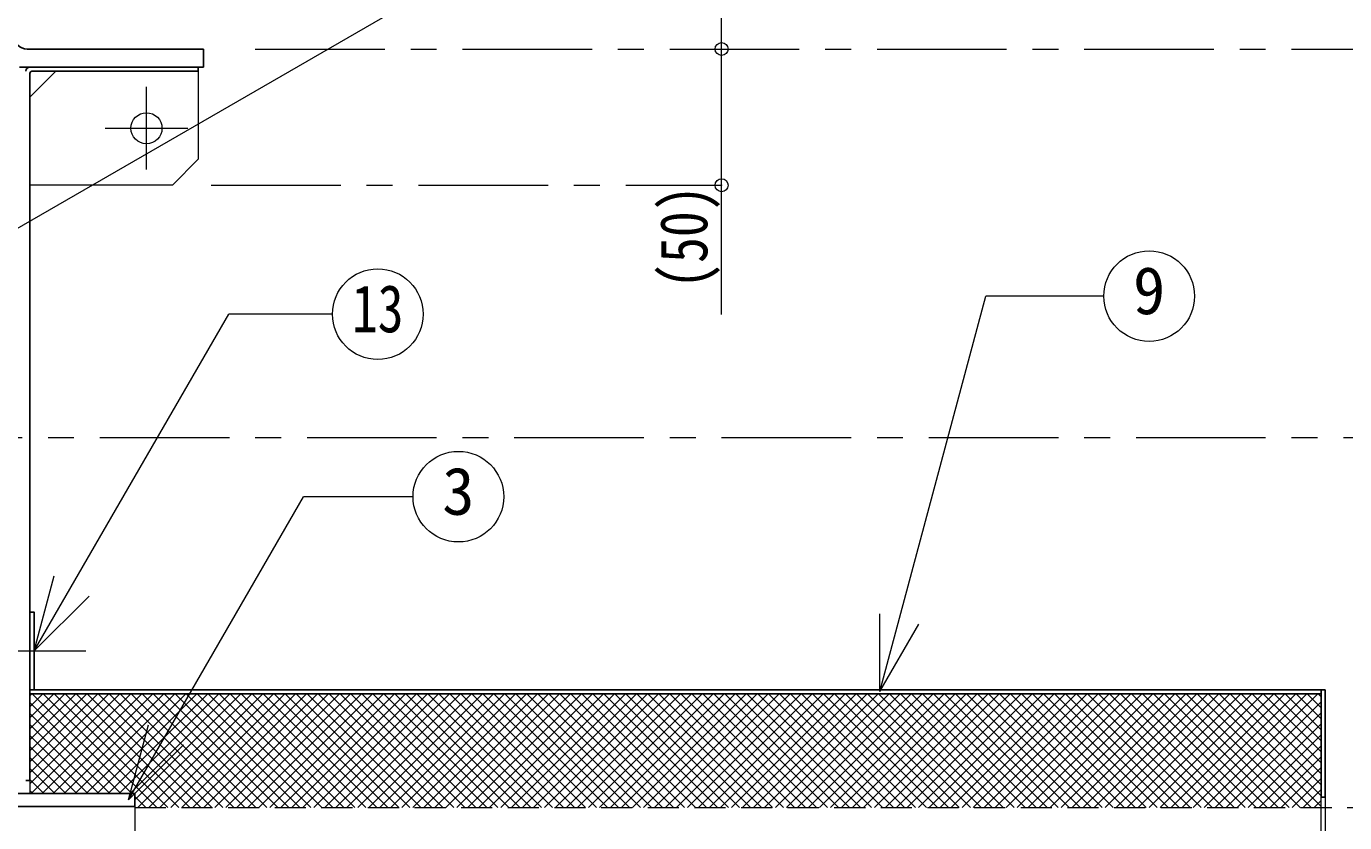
# Model space of a CAD drawing. Units: millimetres at full size, sheet at 1:10; details may follow other scales. Extents: x -2096 to 1954, y -1403 to 1407.
# Drawn here: x -670 to -162, y -547 to -239 of the extents above; entities that cross this region are included whole.
import ezdxf
from ezdxf.enums import TextEntityAlignment as Align

# ---------------------------------------------------------------- set-up
doc = ezdxf.new("R2010")
doc.units = ezdxf.units.MM
doc.header["$LTSCALE"] = 10
doc.header["$PDMODE"] = 32
doc.header["$PDSIZE"] = 5
doc.linetypes.add('CHAIN1', pattern=[8, 5, -1, 1, -1])
doc.linetypes.add('DASHED1', pattern=[1.8, 1.2, -0.6])
doc.layers.add('0-0_ﾚｲﾔ1', color=4, linetype='Continuous', lineweight=9)
doc.styles.add('ＭＳ ゴシック', font='')
doc.styles.get('ＭＳ ゴシック').set_extended_font_data('MS Gothic')

msp = doc.modelspace()

# ---------------------------------------------------------------- linework, layer by layer
at = {"layer": '0-0_ﾚｲﾔ1', "color": 7, "lineweight": 18}
for p, q in [((-753.4, -363.27), (-410.05, -165.03)), ((-659.01, -256.72), (-669.01, -266.72)), ((-604.01, -256.72), (-604.01, -290.72)), ((-604.01, -290.72), (-614.01, -300.72)), ((-614.01, -300.72), (-669.01, -300.72)), ((-340.92, -496.23), (-300, -343.55)), ((-254.46, -343.55), (-300, -343.55)), ((-667.37, -480.62), (-592.26, -350.53)), ((-552.22, -350.53), (-592.26, -350.53)), ((-630.92, -538.06), (-563.35, -421.02)), ((-521.1, -421.02), (-563.35, -421.02)), ((-667.37, -480.62), (-659.6, -451.64)), ((-667.37, -480.62), (-646.16, -459.41)), ((-340.92, -496.23), (-340.92, -466.23)), ((-340.92, -496.23), (-325.92, -470.25)), ((-630.92, -538.06), (-623.16, -509.09)), ((-630.92, -538.06), (-609.71, -516.85)), ((-669.01, -530.62), (-669.01, -535.62)), ((-170.61, -659.12), (-170.61, -537.12)), ((-169.01, -537.12), (-169.01, -659.12)), ((-628.51, -540.62), (-628.51, -655.62))]:
    msp.add_line(p, q, dxfattribs=at)
at = {"layer": '0-0_ﾚｲﾔ1'}
for p, q in [((-402.01, -350.72), (-402.01, -198.12)), ((-669.01, -531.93), (-634.3, -497.22)), ((-669.01, -527.69), (-638.54, -497.22)), ((-669.01, -523.45), (-642.79, -497.22)), ((-669.01, -519.2), (-647.03, -497.22)), ((-669.01, -514.96), (-651.27, -497.22)), ((-669.01, -510.72), (-655.52, -497.22)), ((-669.01, -506.48), (-659.76, -497.22)), ((-669.01, -502.23), (-664, -497.22)), ((-669.01, -497.99), (-668.24, -497.22)), ((-668.46, -535.62), (-630.06, -497.22)), ((-668.09, -497.22), (-629.69, -535.62)), ((-664.22, -535.62), (-625.82, -497.22)), ((-663.85, -497.22), (-619.95, -541.12)), ((-659.97, -535.62), (-621.57, -497.22)), ((-659.61, -497.22), (-615.71, -541.12)), ((-655.73, -535.62), (-617.33, -497.22)), ((-655.37, -497.22), (-611.47, -541.12)), ((-651.49, -535.62), (-613.09, -497.22)), ((-651.12, -497.22), (-607.22, -541.12)), ((-647.25, -535.62), (-608.85, -497.22)), ((-646.88, -497.22), (-602.98, -541.12)), ((-643, -535.62), (-604.6, -497.22)), ((-642.64, -497.22), (-598.74, -541.12)), ((-638.76, -535.62), (-600.36, -497.22)), ((-638.39, -497.22), (-594.49, -541.12)), ((-634.52, -535.62), (-596.12, -497.22)), ((-634.15, -497.22), (-590.25, -541.12)), ((-630.28, -535.62), (-591.88, -497.22)), ((-629.91, -497.22), (-586.01, -541.12)), ((-628.51, -538.1), (-587.63, -497.22)), ((-627.29, -541.12), (-583.39, -497.22)), ((-625.67, -497.22), (-581.77, -541.12)), ((-623.05, -541.12), (-579.15, -497.22)), ((-621.42, -497.22), (-577.52, -541.12)), ((-618.81, -541.12), (-574.91, -497.22)), ((-617.18, -497.22), (-573.28, -541.12)), ((-614.56, -541.12), (-570.66, -497.22)), ((-612.94, -497.22), (-569.04, -541.12)), ((-610.32, -541.12), (-566.42, -497.22)), ((-608.7, -497.22), (-564.8, -541.12)), ((-606.08, -541.12), (-562.18, -497.22)), ((-604.45, -497.22), (-560.55, -541.12)), ((-601.83, -541.12), (-557.93, -497.22)), ((-600.21, -497.22), (-556.31, -541.12)), ((-597.59, -541.12), (-553.69, -497.22)), ((-595.97, -497.22), (-552.07, -541.12)), ((-593.35, -541.12), (-549.45, -497.22)), ((-591.73, -497.22), (-547.83, -541.12)), ((-589.11, -541.12), (-545.21, -497.22)), ((-587.48, -497.22), (-543.58, -541.12)), ((-584.86, -541.12), (-540.96, -497.22)), ((-583.24, -497.22), (-539.34, -541.12)), ((-580.62, -541.12), (-536.72, -497.22)), ((-579, -497.22), (-535.1, -541.12)), ((-576.38, -541.12), (-532.48, -497.22)), ((-574.75, -497.22), (-530.85, -541.12)), ((-572.14, -541.12), (-528.24, -497.22)), ((-570.51, -497.22), (-526.61, -541.12)), ((-567.89, -541.12), (-523.99, -497.22)), ((-566.27, -497.22), (-522.37, -541.12)), ((-563.65, -541.12), (-519.75, -497.22)), ((-562.03, -497.22), (-518.13, -541.12)), ((-559.41, -541.12), (-515.51, -497.22)), ((-557.78, -497.22), (-513.88, -541.12)), ((-555.17, -541.12), (-511.27, -497.22)), ((-553.54, -497.22), (-509.64, -541.12)), ((-550.92, -541.12), (-507.02, -497.22)), ((-549.3, -497.22), (-505.4, -541.12)), ((-546.68, -541.12), (-502.78, -497.22)), ((-545.06, -497.22), (-501.16, -541.12)), ((-542.44, -541.12), (-498.54, -497.22)), ((-540.81, -497.22), (-496.91, -541.12)), ((-538.19, -541.12), (-494.29, -497.22)), ((-536.57, -497.22), (-492.67, -541.12)), ((-533.95, -541.12), (-490.05, -497.22)), ((-532.33, -497.22), (-488.43, -541.12)), ((-529.71, -541.12), (-485.81, -497.22)), ((-528.09, -497.22), (-484.19, -541.12)), ((-525.47, -541.12), (-481.57, -497.22)), ((-523.84, -497.22), (-479.94, -541.12)), ((-521.22, -541.12), (-477.32, -497.22)), ((-519.6, -497.22), (-475.7, -541.12)), ((-516.98, -541.12), (-473.08, -497.22)), ((-515.36, -497.22), (-471.46, -541.12)), ((-512.74, -541.12), (-468.84, -497.22)), ((-511.12, -497.22), (-467.22, -541.12)), ((-508.5, -541.12), (-464.6, -497.22)), ((-506.87, -497.22), (-462.97, -541.12)), ((-504.25, -541.12), (-460.35, -497.22)), ((-502.63, -497.22), (-458.73, -541.12)), ((-500.01, -541.12), (-456.11, -497.22)), ((-498.39, -497.22), (-454.49, -541.12)), ((-495.77, -541.12), (-451.87, -497.22)), ((-494.14, -497.22), (-450.24, -541.12)), ((-491.53, -541.12), (-447.63, -497.22)), ((-489.9, -497.22), (-446, -541.12)), ((-487.28, -541.12), (-443.38, -497.22)), ((-485.66, -497.22), (-441.76, -541.12)), ((-483.04, -541.12), (-439.14, -497.22)), ((-481.42, -497.22), (-437.52, -541.12)), ((-478.8, -541.12), (-434.9, -497.22)), ((-477.17, -497.22), (-433.27, -541.12)), ((-474.56, -541.12), (-430.66, -497.22)), ((-472.93, -497.22), (-429.03, -541.12)), ((-470.31, -541.12), (-426.41, -497.22)), ((-468.69, -497.22), (-424.79, -541.12)), ((-466.07, -541.12), (-422.17, -497.22)), ((-464.45, -497.22), (-420.55, -541.12)), ((-461.83, -541.12), (-417.93, -497.22)), ((-460.2, -497.22), (-416.3, -541.12)), ((-457.58, -541.12), (-413.68, -497.22)), ((-455.96, -497.22), (-412.06, -541.12)), ((-453.34, -541.12), (-409.44, -497.22)), ((-451.72, -497.22), (-407.82, -541.12)), ((-449.1, -541.12), (-405.2, -497.22)), ((-447.48, -497.22), (-403.58, -541.12)), ((-444.86, -541.12), (-400.96, -497.22)), ((-443.23, -497.22), (-399.33, -541.12)), ((-440.61, -541.12), (-396.71, -497.22)), ((-438.99, -497.22), (-395.09, -541.12)), ((-436.37, -541.12), (-392.47, -497.22)), ((-434.75, -497.22), (-390.85, -541.12)), ((-432.13, -541.12), (-388.23, -497.22)), ((-430.51, -497.22), (-386.61, -541.12)), ((-427.89, -541.12), (-383.99, -497.22)), ((-426.26, -497.22), (-382.36, -541.12)), ((-423.64, -541.12), (-379.74, -497.22)), ((-422.02, -497.22), (-378.12, -541.12)), ((-419.4, -541.12), (-375.5, -497.22)), ((-417.78, -497.22), (-373.88, -541.12)), ((-415.16, -541.12), (-371.26, -497.22)), ((-413.53, -497.22), (-369.63, -541.12)), ((-410.92, -541.12), (-367.02, -497.22)), ((-409.29, -497.22), (-365.39, -541.12)), ((-406.67, -541.12), (-362.77, -497.22)), ((-405.05, -497.22), (-361.15, -541.12)), ((-402.43, -541.12), (-358.53, -497.22)), ((-400.81, -497.22), (-356.91, -541.12)), ((-398.19, -541.12), (-354.29, -497.22)), ((-396.56, -497.22), (-352.66, -541.12)), ((-393.95, -541.12), (-350.05, -497.22)), ((-392.32, -497.22), (-348.42, -541.12)), ((-389.7, -541.12), (-345.8, -497.22)), ((-388.08, -497.22), (-344.18, -541.12)), ((-385.46, -541.12), (-341.56, -497.22)), ((-383.84, -497.22), (-339.94, -541.12)), ((-381.22, -541.12), (-337.32, -497.22)), ((-379.59, -497.22), (-335.69, -541.12)), ((-376.97, -541.12), (-333.07, -497.22)), ((-375.35, -497.22), (-331.45, -541.12)), ((-372.73, -541.12), (-328.83, -497.22)), ((-371.11, -497.22), (-327.21, -541.12)), ((-368.49, -541.12), (-324.59, -497.22)), ((-366.87, -497.22), (-322.97, -541.12)), ((-364.25, -541.12), (-320.35, -497.22)), ((-362.62, -497.22), (-318.72, -541.12)), ((-360, -541.12), (-316.1, -497.22)), ((-358.38, -497.22), (-314.48, -541.12)), ((-355.76, -541.12), (-311.86, -497.22)), ((-354.14, -497.22), (-310.24, -541.12)), ((-351.52, -541.12), (-307.62, -497.22)), ((-349.89, -497.22), (-305.99, -541.12)), ((-347.28, -541.12), (-303.38, -497.22)), ((-345.65, -497.22), (-301.75, -541.12)), ((-343.03, -541.12), (-299.13, -497.22)), ((-341.41, -497.22), (-297.51, -541.12)), ((-338.79, -541.12), (-294.89, -497.22)), ((-337.17, -497.22), (-293.27, -541.12)), ((-334.55, -541.12), (-290.65, -497.22)), ((-332.92, -497.22), (-289.02, -541.12)), ((-330.31, -541.12), (-286.41, -497.22)), ((-328.68, -497.22), (-284.78, -541.12)), ((-326.06, -541.12), (-282.16, -497.22)), ((-324.44, -497.22), (-280.54, -541.12)), ((-321.82, -541.12), (-277.92, -497.22)), ((-320.2, -497.22), (-276.3, -541.12)), ((-317.58, -541.12), (-273.68, -497.22)), ((-315.95, -497.22), (-272.05, -541.12)), ((-313.33, -541.12), (-269.43, -497.22)), ((-311.71, -497.22), (-267.81, -541.12)), ((-309.09, -541.12), (-265.19, -497.22)), ((-307.47, -497.22), (-263.57, -541.12)), ((-304.85, -541.12), (-260.95, -497.22)), ((-303.23, -497.22), (-259.33, -541.12)), ((-300.61, -541.12), (-256.71, -497.22)), ((-298.98, -497.22), (-255.08, -541.12)), ((-296.36, -541.12), (-252.46, -497.22)), ((-294.74, -497.22), (-250.84, -541.12)), ((-292.12, -541.12), (-248.22, -497.22)), ((-290.5, -497.22), (-246.6, -541.12)), ((-287.88, -541.12), (-243.98, -497.22)), ((-286.26, -497.22), (-242.36, -541.12)), ((-283.64, -541.12), (-239.74, -497.22)), ((-282.01, -497.22), (-238.11, -541.12)), ((-279.39, -541.12), (-235.49, -497.22)), ((-277.77, -497.22), (-233.87, -541.12)), ((-275.15, -541.12), (-231.25, -497.22)), ((-273.53, -497.22), (-229.63, -541.12)), ((-270.91, -541.12), (-227.01, -497.22)), ((-269.28, -497.22), (-225.38, -541.12)), ((-266.67, -541.12), (-222.77, -497.22)), ((-265.04, -497.22), (-221.14, -541.12)), ((-262.42, -541.12), (-218.52, -497.22)), ((-260.8, -497.22), (-216.9, -541.12)), ((-258.18, -541.12), (-214.28, -497.22)), ((-256.56, -497.22), (-212.66, -541.12)), ((-253.94, -541.12), (-210.04, -497.22)), ((-252.31, -497.22), (-208.41, -541.12)), ((-249.7, -541.12), (-205.8, -497.22)), ((-248.07, -497.22), (-204.17, -541.12)), ((-245.45, -541.12), (-201.55, -497.22)), ((-243.83, -497.22), (-199.93, -541.12)), ((-241.21, -541.12), (-197.31, -497.22)), ((-239.59, -497.22), (-195.69, -541.12)), ((-236.97, -541.12), (-193.07, -497.22)), ((-235.34, -497.22), (-191.44, -541.12)), ((-232.72, -541.12), (-188.82, -497.22)), ((-231.1, -497.22), (-187.2, -541.12)), ((-228.48, -541.12), (-184.58, -497.22)), ((-226.86, -497.22), (-182.96, -541.12)), ((-224.24, -541.12), (-180.34, -497.22)), ((-222.62, -497.22), (-178.72, -541.12)), ((-220, -541.12), (-176.1, -497.22)), ((-218.37, -497.22), (-174.47, -541.12)), ((-215.75, -541.12), (-171.85, -497.22)), ((-214.13, -497.22), (-170.61, -540.74)), ((-209.89, -497.22), (-170.61, -536.5)), ((-205.65, -497.22), (-170.61, -532.25)), ((-201.4, -497.22), (-170.61, -528.01)), ((-197.16, -497.22), (-170.61, -523.77)), ((-192.92, -497.22), (-170.61, -519.53)), ((-188.67, -497.22), (-170.61, -515.28)), ((-184.43, -497.22), (-170.61, -511.04)), ((-180.19, -497.22), (-170.61, -506.8)), ((-175.95, -497.22), (-170.61, -502.56)), ((-171.7, -497.22), (-170.61, -498.31)), ((-669.01, -500.54), (-633.94, -535.62)), ((-211.51, -541.12), (-170.61, -500.22)), ((-669.01, -504.79), (-638.18, -535.62)), ((-207.27, -541.12), (-170.61, -504.46)), ((-203.03, -541.12), (-170.61, -508.71)), ((-669.01, -509.03), (-642.42, -535.62)), ((-669.01, -513.27), (-646.66, -535.62)), ((-198.78, -541.12), (-170.61, -512.95)), ((-669.01, -517.52), (-650.91, -535.62)), ((-194.54, -541.12), (-170.61, -517.19)), ((-669.01, -521.76), (-655.15, -535.62)), ((-190.3, -541.12), (-170.61, -521.44)), ((-669.01, -526), (-659.39, -535.62)), ((-186.06, -541.12), (-170.61, -525.68)), ((-669.01, -530.24), (-663.63, -535.62)), ((-181.81, -541.12), (-170.61, -529.92)), ((-177.57, -541.12), (-170.61, -534.16)), ((-669.01, -534.49), (-667.88, -535.62)), ((-628.51, -536.8), (-624.19, -541.12)), ((-173.33, -541.12), (-170.61, -538.41)), ((-628.51, -541.04), (-628.44, -541.12))]:
    msp.add_line(p, q, dxfattribs=at)
at = {"layer": '0-0_ﾚｲﾔ1', "color": 5, "lineweight": 25}
for p, q in [((-670.12, -248.12), (-602.01, -248.12)), ((-602.01, -248.12), (-602.01, -255.12)), ((-673.06, -255.12), (-602.01, -255.12)), ((-669.01, -257.52), (-669.01, -530.62)), ((-668.21, -256.72), (-604.01, -256.72)), ((-604.01, -256.72), (-604.01, -255.12)), ((-668.97, -495.62), (-169.01, -495.62)), ((-668.97, -497.22), (-170.61, -497.22)), ((-170.61, -495.62), (-170.61, -537.12)), ((-169.01, -495.62), (-169.01, -537.12)), ((-670.61, -530.62), (-669.01, -530.62)), ((-732.51, -535.62), (-628.51, -535.62)), ((-628.51, -535.62), (-628.51, -540.62)), ((-169.01, -537.12), (-170.61, -537.12)), ((-737.51, -540.62), (-628.51, -540.62))]:
    msp.add_line(p, q, dxfattribs=at)
at = {"layer": '0-0_ﾚｲﾔ1', "linetype": 'CHAIN1'}
for p, q in [((-582.01, -248.12), (255.99, -248.12)), ((-624.01, -294.72), (-624.01, -262.72)), ((-640.01, -278.72), (-608.01, -278.72)), ((-599.01, -300.72), (-402.01, -300.72)), ((-722.01, -398.12), (155.99, -398.12)), ((-690.57, -480.62), (-647.37, -480.62))]:
    msp.add_line(p, q, dxfattribs=at)
at = {"layer": '0-0_ﾚｲﾔ1', "linetype": 'DASHED1'}
msp.add_line((-628.51, -541.12), (-129.01, -541.12), dxfattribs=at)
at = {"layer": '0-0_ﾚｲﾔ1', "color": 5, "lineweight": 25}
msp.add_lwpolyline([(-668.97, -465.62), (-667.37, -465.62), (-667.37, -495.62)], dxfattribs=at)
at = {"layer": '0-0_ﾚｲﾔ1', "color": 7, "lineweight": 18}
for centre, radius in [((-624.01, -278.72), 6), ((-236.96, -343.55), 17.5), ((-534.72, -350.53), 17.5), ((-503.6, -421.02), 17.5)]:
    msp.add_circle(centre, radius, dxfattribs=at)
at = {"layer": '0-0_ﾚｲﾔ1', "color": 5, "lineweight": 25}
for centre, radius, start, end in [((-670.12, -243.12), 5, 224.3947, 270), ((-669.01, -256.72), 1.6, 90, 180), ((-668.21, -257.52), 0.8, 90, 180)]:
    msp.add_arc(centre, radius, start, end, dxfattribs=at)
at = {"layer": '0-0_ﾚｲﾔ1', "color": 1}
for p in [(-402.01, -248.12), (-402.01, -300.72)]:
    msp.add_point(p, dxfattribs=at)

# ---------------------------------------------------------------- texts
at = {"layer": '0-0_ﾚｲﾔ1', "color": 7, "style": 'ＭＳ ゴシック', "width": 0.8}
msp.add_text('(50)', height=18.33, rotation=90, dxfattribs=at).set_placement((-402.01, -340.72), align=Align.BOTTOM_LEFT)
at = {"layer": '0-0_ﾚｲﾔ1', "color": 7, "style": 'ＭＳ ゴシック'}
for s, p in [('9', (-243.21, -356.05)), ('3', (-509.85, -433.52))]:
    msp.add_text(s, height=18.33, dxfattribs=at).set_placement(p, align=Align.BOTTOM_LEFT)
at = {"layer": '0-0_ﾚｲﾔ1', "color": 7, "style": 'ＭＳ ゴシック', "width": 0.8}
msp.add_text('13', height=18.33, dxfattribs=at).set_placement((-544.72, -363.03), align=Align.BOTTOM_LEFT)

doc.saveas('drawing.dxf')
